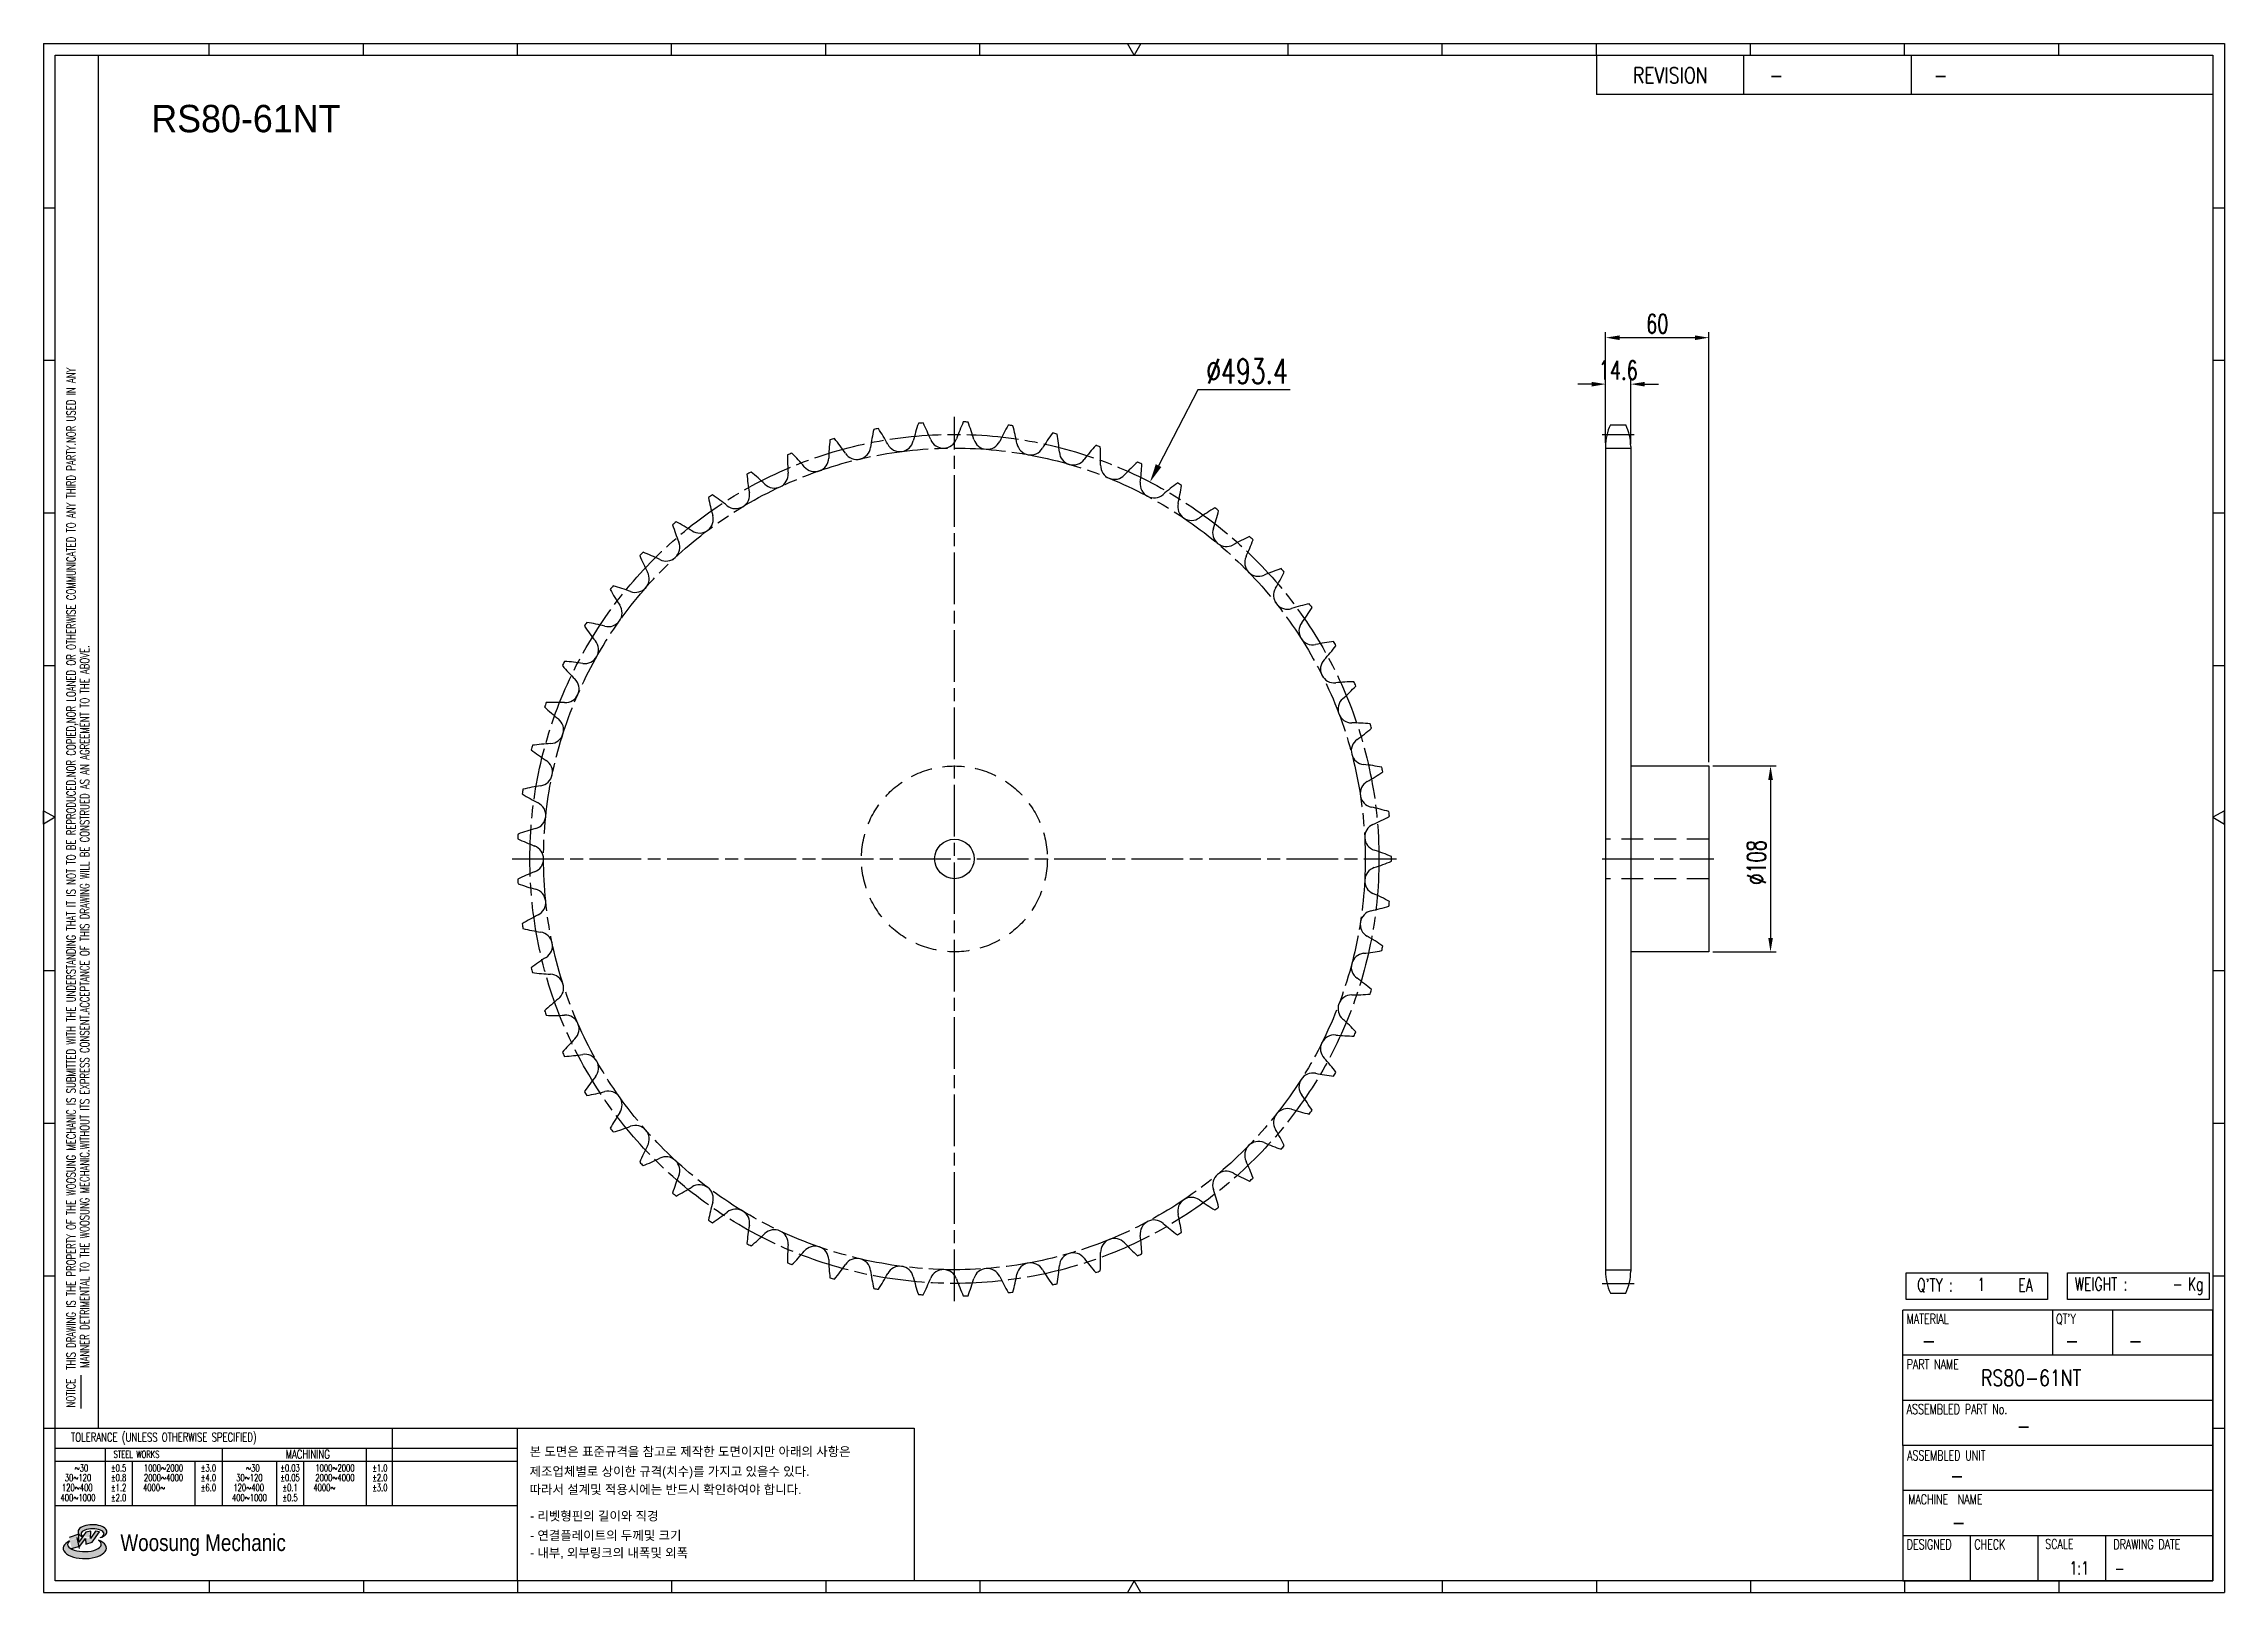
# Model space of a CAD drawing. Header units: millimetres. Extents: x 26814 to 28081, y 33 to 933.
import ezdxf
from ezdxf.enums import TextEntityAlignment as Align

# ---------------------------------------------------------------- set-up
doc = ezdxf.new("R2010")
doc.units = ezdxf.units.MM
for name, pattern in [('AM_ISO08W050', [18, 12, -1.5, 3, -1.5]), ('AM_ISO08W050x2', [9, 6, -0.75, 1.5, -0.75]), ('HIDDEN', [9.525, 6.35, -3.175])]:
    doc.linetypes.add(name, pattern=pattern)
doc.layers.get('Defpoints').update_dxf_attribs({"color": 80})
doc.layers.add('CL2', color=4, linetype='AM_ISO08W050', lineweight=25)
for name, color, linetype in [('HL', 2, 'HIDDEN'), ('LOGO', 7, 'Continuous'), ('S-DIM', 7, 'Continuous'), ('TITLE', 7, 'Continuous')]:
    doc.layers.add(name, color=color, linetype=linetype)
doc.styles.add('HAN', font='ROMANS.shx', dxfattribs={"width": 0.7, "bigfont": 'whgtxt.shx'})
doc.styles.add('HKD_ST2', font='romans.shx', dxfattribs={"width": 0.7, "height": 4, "bigfont": '@extfont2.shx'})
doc.styles.add('HSG', font='SIMPLEX.shx', dxfattribs={"width": 0.7, "bigfont": 'HSG.shx'})
doc.styles.add('MtXpl_', font='Gulim.ttf')
doc.styles.add('SLDTEXTSTYLE4', font='arial.ttf', dxfattribs={"width": 0.8})
doc.dimstyles.new('APP23', dxfattribs={"dimscale": 4.5, "dimtxt": 2.4, "dimasz": 1.8, "dimexe": 0.7, "dimexo": 0.5, "dimgap": 0.6, "dimtad": 1, "dimtoh": 1, "dimdec": 1, "dimrnd": 0.01, "dimzin": 9, "dimdsep": 46, "dimtxsty": 'HSG', "dimcen": 0, "dimclrd": 1, "dimclre": 1, "dimclrt": 256, "dimazin": 2, "dimtp": 1, "dimtm": 1, "dimtfac": 0.5, "dimtdec": 1, "dimtix": 1, "dimtofl": 0, "dimtmove": 0, "dimatfit": 3, "dimfxl": 0, "dimtvp": 1, "dimtolj": 2, "dimlwd": -1, "dimlwe": -1, "dimarcsym": 0})
doc.dimstyles.new('APP28', dxfattribs={"dimscale": 6, "dimtxt": 2.4, "dimasz": 1.8, "dimexe": 0.7, "dimexo": 0.5, "dimgap": 0.6, "dimtad": 1, "dimtoh": 1, "dimdec": 1, "dimrnd": 0.01, "dimzin": 9, "dimdsep": 46, "dimtxsty": 'HSG', "dimcen": 0, "dimclrd": 1, "dimclre": 1, "dimclrt": 256, "dimazin": 2, "dimtp": 1, "dimtm": 1, "dimtfac": 0.5, "dimtdec": 1, "dimtofl": 0, "dimtmove": 0, "dimatfit": 3, "dimfxl": 0, "dimtvp": 1, "dimtolj": 2, "dimlwd": -1, "dimlwe": -1, "dimarcsym": 0})

# ---------------------------------------------------------------- blocks, each defined once
blk = doc.blocks.new('MASTER')
at = {"layer": 'LOGO'}
h = blk.add_hatch(color=10, dxfattribs=at)
h.paths.add_polyline_path([(1.544, 35.177), (1.554, 34.966), (1.779, 35.034), (2.054, 35.422), (1.908, 35.446), (1.728, 35.167), (1.741, 35.439), (1.547, 35.405), (1.292, 35.041), (1.295, 35.33), (0.943, 35.208), (1.03, 34.8), (1.336, 34.885)])
edge = h.paths.add_edge_path()
edge.add_ellipse((1.795, 35.421), major_axis=(-0.53, 0), ratio=0.487785, start_angle=122.36065, end_angle=403.39574)
edge.add_line((1.411, 35.244), (1.419, 35.261))
edge.add_ellipse((1.798, 35.344), major_axis=(-0.423, 0), ratio=0.444396, start_angle=131.58977, end_angle=386.19408, ccw=False)
edge = h.paths.add_edge_path()
edge.add_ellipse((1.512, 34.815), major_axis=(-0.793, 0), ratio=0.480113, start_angle=314.67633, end_angle=590.85213)
edge.add_ellipse((1.501, 34.958), major_axis=(-0.62, 0), ratio=0.43311, start_angle=331.7024, end_angle=574.42495, ccw=False)
at = {"color": 140}
for p, q in [((0, 90.118), (80.15, 90.118)), ((0, 90.118), (0, 33.191)), ((80.15, 90.118), (80.15, 33.191)), ((57.068, 89.693), (57.068, 88.246)), ((62.47, 89.693), (62.47, 88.246)), ((68.635, 89.693), (68.635, 88.246)), ((79.725, 88.246), (57.068, 88.246)), ((68.449, 43.961), (68.449, 44.936)), ((68.449, 44.936), (73.654, 44.936)), ((73.654, 44.936), (73.654, 43.961)), ((74.39, 43.961), (74.39, 44.936)), ((74.39, 44.936), (79.595, 44.936)), ((79.595, 44.936), (79.595, 43.961)), ((68.336, 38.59), (68.336, 43.563)), ((79.725, 43.563), (68.336, 43.563)), ((73.654, 43.961), (68.449, 43.961)), ((73.827, 43.563), (73.827, 41.905)), ((79.595, 43.961), (74.39, 43.961)), ((76.037, 43.563), (76.037, 41.905)), ((79.725, 38.59), (79.725, 43.563)), ((79.725, 41.905), (68.336, 41.905)), ((79.725, 40.248), (68.336, 40.248)), ((68.336, 38.59), (68.336, 33.616)), ((79.725, 38.59), (68.336, 38.59)), ((79.725, 33.616), (79.725, 38.59)), ((79.725, 36.932), (68.336, 36.932)), ((79.725, 35.274), (68.336, 35.274)), ((70.822, 33.616), (70.822, 35.274)), ((73.309, 33.616), (73.309, 35.274)), ((75.796, 33.616), (75.796, 35.274)), ((0, 33.191), (80.15, 33.191)), ((68.336, 33.616), (79.725, 33.616))]:
    blk.add_line(p, q, dxfattribs=at)
for p, q in [((6.089, 89.693), (6.089, 90.118)), ((11.753, 89.693), (11.753, 90.118)), ((17.418, 89.693), (17.418, 90.118)), ((23.082, 89.693), (23.082, 90.118)), ((28.746, 89.693), (28.746, 90.118)), ((34.411, 89.693), (34.411, 90.118)), ((45.739, 89.693), (45.739, 90.118)), ((51.404, 89.693), (51.404, 90.118)), ((57.068, 89.693), (57.068, 90.118)), ((62.732, 89.693), (62.732, 90.118)), ((68.397, 89.693), (68.397, 90.118)), ((74.061, 89.693), (74.061, 90.118)), ((0, 84.085), (0.425, 84.085)), ((79.725, 84.085), (80.15, 84.085)), ((0, 78.478), (0.425, 78.478)), ((79.725, 78.478), (80.15, 78.478)), ((0, 72.87), (0.425, 72.87)), ((79.725, 72.87), (80.15, 72.87)), ((0, 67.262), (0.425, 67.262)), ((79.725, 67.262), (80.15, 67.262)), ((0, 56.047), (0.425, 56.047)), ((79.725, 56.047), (80.15, 56.047)), ((0, 50.439), (0.425, 50.439)), ((79.725, 50.439), (80.15, 50.439)), ((0, 44.832), (0.425, 44.832)), ((79.725, 44.832), (80.15, 44.832)), ((1.377, 39.947), (1.377, 41.174)), ((0, 39.224), (0.425, 39.224)), ((79.725, 39.224), (80.15, 39.224)), ((6.089, 33.616), (6.089, 33.191)), ((11.753, 33.616), (11.753, 33.191)), ((17.418, 33.616), (17.418, 33.191)), ((23.082, 33.616), (23.082, 33.191)), ((28.746, 33.616), (28.746, 33.191)), ((34.411, 33.616), (34.411, 33.191)), ((45.739, 33.616), (45.739, 33.191)), ((51.404, 33.616), (51.404, 33.191)), ((57.068, 33.616), (57.068, 33.191)), ((62.732, 33.616), (62.732, 33.191)), ((68.397, 33.616), (68.397, 33.191)), ((74.061, 33.616), (74.061, 33.191))]:
    blk.add_line(p, q)
at = {"color": 2}
for p, q in [((2.017, 39.224), (2.017, 89.693)), ((0.425, 39.224), (17.418, 39.224)), ((0.425, 38.487), (17.418, 38.487)), ((2.257, 38.487), (2.257, 36.382)), ((6.557, 38.5), (6.557, 36.382)), ((11.857, 38.487), (11.857, 36.382)), ((12.816, 39.224), (12.816, 36.382)), ((17.418, 33.616), (17.418, 39.224)), ((0.425, 38.012), (17.418, 38.012)), ((3.257, 38.012), (3.257, 36.382)), ((5.557, 38.012), (5.557, 36.382)), ((8.557, 38.012), (8.557, 36.382)), ((9.557, 38.026), (9.557, 36.382)), ((0.425, 36.382), (17.418, 36.382))]:
    blk.add_line(p, q, dxfattribs=at)
for points in [[(40.075, 89.693), (39.83, 90.118), (40.32, 90.118)], [(0.425, 61.679), (0, 61.433), (0, 61.924)], [(79.725, 61.679), (80.15, 61.433), (80.15, 61.924)], [(40.075, 33.616), (39.83, 33.191), (40.32, 33.191)]]:
    blk.add_lwpolyline(points, close=True)
at = {"color": 140}
blk.add_lwpolyline([(0.425, 89.693), (79.725, 89.693), (79.725, 33.616), (0.425, 33.616)], close=True, dxfattribs=at)
at = {"layer": 'LOGO'}
for p, q in [((1.295, 35.33), (0.943, 35.208)), ((1.547, 35.405), (1.292, 35.041)), ((1.292, 35.041), (1.295, 35.33)), ((1.741, 35.439), (1.547, 35.405)), ((1.908, 35.446), (1.728, 35.167)), ((1.728, 35.167), (1.741, 35.439)), ((1.779, 35.034), (2.054, 35.422)), ((2.054, 35.422), (1.908, 35.446)), ((1.03, 34.8), (1.336, 34.885)), ((1.224, 35.208), (1.311, 34.8)), ((1.224, 35.208), (1.224, 35.208)), ((1.336, 34.885), (1.544, 35.177)), ((1.419, 35.261), (1.411, 35.244)), ((1.544, 35.177), (1.554, 34.966)), ((1.554, 34.966), (1.779, 35.034))]:
    blk.add_line(p, q, dxfattribs=at)
for centre, major_axis, ratio, start_param, end_param in [((1.795, 35.421), (-0.53, 0), 0.487785, 2.135596, 7.040584), ((1.798, 35.344), (-0.423, 0), 0.444396, 2.296675, 6.740358), ((1.512, 34.815), (-0.793, 0), 0.480113, 5.492138, 10.312315), ((1.501, 34.958), (-0.62, 0), 0.43311, 5.789299, 10.025607)]:
    blk.add_ellipse(centre, major_axis=major_axis, ratio=ratio, start_param=start_param, end_param=end_param, dxfattribs=at)
for s, height, style, width, p in [('REVISION', 0.5806, 'HAN', 0.8, (58.415, 88.664)), ('-', 0.581, 'HAN', 0.8, (63.426, 88.664)), ('-', 0.581, 'HAN', 0.8, (69.468, 88.664)), ("Q'TY : ", 0.4746, 'HKD_ST2', 0.7, (68.857, 44.253)), ('1', 0.475, 'HKD_ST2', 0.7, (71.071, 44.275)), ('EA', 0.4746, 'HKD_ST2', 0.7, (72.578, 44.253)), ('WEIGHT : ', 0.4746, 'HKD_ST2', 0.7, (74.65, 44.286)), ('Kg', 0.4746, 'HKD_ST2', 0.7, (78.807, 44.286)), ('-', 0.581, 'HAN', 0.8, (69.029, 42.157)), ('-', 0.581, 'HAN', 0.8, (74.289, 42.157)), ('-', 0.581, 'HAN', 0.8, (76.623, 42.157)), ('-', 0.581, 'HAN', 0.8, (72.515, 39.013)), ('-', 0.581, 'HAN', 0.8, (70.067, 37.189)), ('-', 0.581, 'HAN', 0.8, (70.126, 35.48)), ('1:1', 0.4746, 'HKD_ST2', 0.7, (74.458, 33.848)), ('-', 0.475, 'HKD_ST2', 0.7, (76.112, 33.837))]:
    blk.add_text(s, height=height, dxfattribs=dict(style=style, width=width)).set_placement(p)
at = {"color": 6, "style": 'HKD_ST2', "width": 0.7}
for s, p in [(' THIS DRAWING IS THE PROPERTY OF THE WOOSUNG MECHANIC IS SUBMITTED WITH THE UNDERSTANDING THAT IT IS NOT TO BE REPRODUCED.NOR COPIED,NOR LOANED OR OTHERWISE COMMUNICATED TO ANY THIRD PARTY.NOR USED IN ANY', (1.173, 41.217)), ('MANNER DETRIMENTAL TO THE WOOSUNG MECHANIC.WITHOUT ITS EXPRESS CONSENT.ACCEPTANCE OF THIS DRAWING WILL BE CONSTRUED AS AN AGREEMENT TO THE ABOVE.', (1.672, 41.447))]:
    blk.add_text(s, height=0.326266, rotation=90, dxfattribs=at).set_placement(p)
at = {"style": 'HKD_ST2', "width": 0.7}
blk.add_text('-', height=0.475, dxfattribs=at).set_placement((78.613, 44.286), align=Align.RIGHT)
at = {"color": 254, "style": 'HKD_ST2', "width": 0.7}
for s, height, p in [('MATERIAL', 0.3651, (68.474, 43.425)), ("QT'Y", 0.3651, (73.965, 43.425)), ('PART NAME', 0.3651, (68.474, 41.756)), ('ASSEMBLED PART No.', 0.36511, (68.474, 40.109)), ('ASSEMBLED UNIT', 0.36511, (68.49, 38.408)), ('MACHINE  NAME', 0.36511, (68.532, 36.794)), ('DESIGNED', 0.3651, (68.474, 35.136)), ('CHECK', 0.3651, (70.961, 35.136)), ('SCALE', 0.3651, (73.566, 35.153)), ('DRAWING DATE', 0.36511, (76.071, 35.141))]:
    blk.add_text(s, height=height, dxfattribs=at).set_placement(p, align=Align.TOP_LEFT)
at = {"style": 'HKD_ST2', "width": 0.7}
blk.add_text('NOTICE', height=0.3263, rotation=90, dxfattribs=at).set_placement((1.163, 39.988))
blk.add_text('TOLERANCE (UNLESS OTHERWISE SPECIFIED)', height=0.32627, dxfattribs=at).set_placement((4.417, 38.896), align=Align.MIDDLE_CENTER)
at = {"color": 4, "style": 'HKD_ST2', "width": 0.7}
for s, height, p in [('%%12630', 0.261, (1.389, 37.762)), ('1000%%1262000', 0.26101, (4.407, 37.762)), ('%%12630', 0.261, (7.689, 37.762)), ('1000%%1262000', 0.26101, (10.707, 37.762)), ('120%%126400', 0.26101, (1.237, 37.045)), ('30%%126120', 0.261, (1.263, 37.411)), ('4000%%126', 0.261, (4.061, 37.045)), ('2000%%1264000', 0.26101, (4.407, 37.411)), ('120%%126400', 0.26101, (7.537, 37.045)), ('30%%126120', 0.261, (7.563, 37.411)), ('4000%%126', 0.261, (10.321, 37.045)), ('2000%%1264000', 0.26101, (10.707, 37.411)), ('400%%1261000', 0.26101, (1.263, 36.67)), ('400%%1261000', 0.26101, (7.563, 36.67))]:
    blk.add_text(s, height=height, dxfattribs=at).set_placement(p, align=Align.MIDDLE_CENTER)
for s, height, p in [('%%P0.5', 0.261, (2.757, 37.762)), ('STEEL WORKS', 0.26101, (3.416, 38.268)), ('%%P3.0', 0.261, (6.057, 37.762)), ('%%P0.03', 0.261, (9.057, 37.762)), ('MACHINING', 0.3263, (9.707, 38.27)), ('%%P1.0', 0.261, (12.357, 37.762)), ('%%P0.8', 0.261, (2.757, 37.411)), ('%%P1.2', 0.261, (2.757, 37.045)), ('%%P4.0', 0.261, (6.057, 37.411)), ('%%P6.0', 0.261, (6.057, 37.045)), ('%%P0.05', 0.261, (9.057, 37.411)), ('%%P0.1', 0.261, (9.057, 37.045)), ('%%P2.0', 0.261, (12.357, 37.411)), ('%%P3.0', 0.261, (12.357, 37.045)), ('%%P2.0', 0.261, (2.757, 36.67)), ('%%P0.5', 0.261, (9.057, 36.67))]:
    blk.add_text(s, height=height, dxfattribs=at).set_placement(p, align=Align.MIDDLE)
at = {"color": 1, "style": 'SLDTEXTSTYLE4', "width": 0.8}
blk.add_text('Woosung Mechanic', height=0.61957, dxfattribs=at).set_placement((2.822, 34.711))
blk = doc.blocks.new('*D3')
at = {"layer": 'Defpoints', "color": 0, "transparency": 16777216}
for p in [(27736.5, 734.8), (27721.9, 698.5), (27736.5, 697.6)]:
    blk.add_point(p, dxfattribs=at)
at = {"layer": 'S-DIM', "color": 1, "transparency": 16777216}
for p, q in [((27721.9, 700.7), (27721.9, 737.9)), ((27736.5, 699.9), (27736.5, 737.9)), ((27713.8, 734.8), (27705.7, 734.8)), ((27744.6, 734.8), (27752.7, 734.8))]:
    blk.add_line(p, q, dxfattribs=at)
for points in [[(27713.8, 736.1), (27713.8, 733.4), (27721.9, 734.8)], [(27744.6, 736.1), (27744.6, 733.4), (27736.5, 734.8)]]:
    blk.add_solid(points, dxfattribs=at)
at = {"layer": 'S-DIM', "transparency": 16777216, "insert": (27729.2, 742.9), "char_height": 10.8, "attachment_point": 5, "style": 'HSG'}
blk.add_mtext('\\A2;14.6', dxfattribs=at)
blk = doc.blocks.new('*D4')
at = {"layer": 'Defpoints', "color": 0, "transparency": 16777216}
for p in [(27781.9, 761.8), (27721.9, 698.5), (27781.9, 512.9)]:
    blk.add_point(p, dxfattribs=at)
at = {"layer": 'S-DIM', "color": 1, "transparency": 16777216}
for p, q in [((27721.9, 700.7), (27721.9, 764.9)), ((27730, 761.8), (27773.8, 761.8)), ((27781.9, 515.1), (27781.9, 764.9))]:
    blk.add_line(p, q, dxfattribs=at)
for points in [[(27730, 763.1), (27730, 760.4), (27721.9, 761.8)], [(27773.8, 763.1), (27773.8, 760.4), (27781.9, 761.8)]]:
    blk.add_solid(points, dxfattribs=at)
at = {"layer": 'S-DIM', "transparency": 16777216, "insert": (27751.9, 769.9), "char_height": 10.8, "attachment_point": 5, "style": 'HSG'}
blk.add_mtext('\\A2;60', dxfattribs=at)
blk = doc.blocks.new('*D5')
at = {"layer": 'Defpoints', "color": 0, "transparency": 16777216}
for p in [(27457.1, 677.8), (27229.8, 239.9)]:
    blk.add_point(p, dxfattribs=at)
at = {"layer": 'S-DIM', "color": 1, "transparency": 16777216}
for p, q in [((27485, 731.5), (27462.1, 687.4)), ((27538.5, 731.5), (27485, 731.5))]:
    blk.add_line(p, q, dxfattribs=at)
blk.add_solid([(27460.5, 688.3), (27463.7, 686.6), (27457.1, 677.8)], dxfattribs=at)
at = {"layer": 'S-DIM', "transparency": 16777216, "insert": (27513.5, 742.3), "char_height": 14.4, "attachment_point": 5, "style": 'HSG'}
blk.add_mtext('\\A2;∅493.4', dxfattribs=at)
blk = doc.blocks.new('*D2')
at = {"layer": 'Defpoints', "color": 0, "transparency": 16777216}
for p in [(27781.9, 512.9), (27781.9, 404.9), (27817.7, 404.9)]:
    blk.add_point(p, dxfattribs=at)
at = {"layer": 'S-DIM', "color": 1, "transparency": 16777216}
for p, q in [((27784.1, 512.9), (27820.9, 512.9)), ((27817.7, 504.8), (27817.7, 413)), ((27784.1, 404.9), (27820.9, 404.9))]:
    blk.add_line(p, q, dxfattribs=at)
for points in [[(27816.4, 504.8), (27819.1, 504.8), (27817.7, 512.9)], [(27816.4, 413), (27819.1, 413), (27817.7, 404.9)]]:
    blk.add_solid(points, dxfattribs=at)
at = {"layer": 'S-DIM', "transparency": 16777216, "insert": (27809.6, 456.8), "char_height": 10.8, "attachment_point": 5, "rotation": 90, "style": 'HSG'}
blk.add_mtext('\\A2;%%c108', dxfattribs=at)

msp = doc.modelspace()

# ---------------------------------------------------------------- linework, layer by layer
for p, q in [((27724.66, 711.19), (27733.66, 711.19)), ((27721.86, 698.49), (27721.86, 219.27)), ((27736.46, 698.49), (27736.46, 219.27)), ((27736.46, 512.88), (27781.86, 512.88)), ((27781.86, 512.88), (27781.86, 404.88)), ((27781.86, 404.88), (27736.46, 404.88)), ((27724.66, 206.57), (27733.66, 206.57))]:
    msp.add_line(p, q)
at = {"color": 140}
msp.add_lwpolyline([(27089.59, 128), (27320.11, 128), (27320.11, 39.33), (27089.59, 39.33)], close=True, dxfattribs=at)
msp.add_circle((27343.47, 458.88), 11.5)
for centre, radius, start, end in [((27436.39, 674.02), 120.05, 161.55485, 166.63934), ((27343.47, 458.88), 254, 94.11763, 94.73483), ((27218.55, 657.16), 120.05, 22.21311, 27.29761), ((27458.01, 663.33), 120.05, 155.65321, 160.7377), ((27343.47, 458.88), 254, 88.21599, 88.83319), ((27239.6, 668.95), 120.05, 16.31148, 21.39597), ((27478.43, 650.47), 120.05, 149.75157, 154.83607), ((27343.47, 458.88), 254, 82.31435, 82.93155), ((27261.75, 678.52), 120.05, 10.40984, 15.49433), ((27752.06, 698.49), 30.2, 155.13196, 180), ((27706.26, 698.49), 30.2, 0, 24.86804), ((27390.41, 688.48), 120.05, 173.35812, 178.44262), ((27343.47, 458.88), 254, 105.92091, 106.53811), ((27180.63, 627.42), 120.05, 34.01639, 39.10089), ((27286.78, 699.06), 8.02, 214.01639, 352.54098), ((27413.77, 682.44), 120.05, 167.45649, 172.54098), ((27343.47, 458.88), 254, 100.01927, 100.63647), ((27198.82, 643.27), 120.05, 28.11475, 33.19925), ((27311.78, 703.62), 8.02, 208.11475, 346.63934), ((27337.11, 705.58), 8.02, 202.21311, 340.7377), ((27362.51, 704.92), 8.02, 196.31148, 334.83607), ((27387.71, 701.66), 8.02, 190.40984, 328.93443), ((27497.41, 635.57), 120.05, 143.84993, 148.93443), ((27343.47, 458.88), 254, 76.41271, 77.02991), ((27284.76, 685.76), 120.05, 4.5082, 9.59269), ((27514.77, 618.81), 120.05, 137.94829, 143.03279), ((27343.47, 458.88), 254, 70.51107, 71.12827), ((27308.4, 690.59), 120.05, 358.60656, 3.69106), ((27366.56, 692.09), 120.05, 179.25976, 184.34426), ((27343.47, 458.88), 254, 111.82255, 112.43974), ((27164.16, 609.78), 120.05, 39.91803, 45.00253), ((27262.39, 691.96), 8.02, 219.91803, 358.44262), ((27412.44, 695.83), 8.02, 184.5082, 323.03279), ((27436.44, 687.48), 8.02, 178.60656, 317.13115), ((27530.3, 600.35), 120.05, 132.04665, 137.13115), ((27343.47, 458.88), 254, 64.60944, 65.22663), ((27332.41, 692.97), 120.05, 352.70492, 357.78942), ((27216.42, 670.45), 8.02, 231.72131, 10.2459), ((27343.47, 458.88), 254, 117.72419, 118.34138), ((27342.45, 693.23), 120.05, 185.1614, 190.2459), ((27149.6, 590.54), 120.05, 45.81967, 50.90417), ((27238.85, 682.39), 8.02, 225.81967, 4.34426), ((27459.45, 676.71), 8.02, 172.70492, 311.22951), ((27543.86, 580.39), 120.05, 126.14501, 131.22951), ((27343.47, 458.88), 254, 58.7078, 59.32499), ((27356.54, 692.87), 120.05, 346.80328, 351.88778), ((27343.47, 458.88), 254, 123.62583, 124.24302), ((27318.36, 691.88), 120.05, 191.06304, 196.14754), ((27137.09, 569.91), 120.05, 51.72131, 56.80581), ((27481.23, 663.63), 8.02, 166.80328, 305.32787), ((27555.29, 559.14), 120.05, 120.24337, 125.32787), ((27380.53, 690.28), 120.05, 340.90164, 345.98614), ((27343.47, 458.88), 254, 52.80616, 53.42335), ((27343.47, 458.88), 254, 129.52747, 130.14466), ((27294.54, 688.07), 120.05, 196.96468, 202.04918), ((27126.76, 548.1), 120.05, 57.62295, 62.70745), ((27195.34, 656.26), 8.02, 237.62295, 16.14754), ((27501.55, 648.38), 8.02, 160.90164, 299.42623), ((27343.47, 458.88), 254, 135.42911, 136.0463), ((27271.23, 681.82), 120.05, 202.86632, 207.95082), ((27118.74, 525.35), 120.05, 63.52459, 68.60909), ((27175.83, 639.99), 8.02, 243.52459, 22.04918), ((27564.48, 536.83), 120.05, 114.34173, 119.42623), ((27520.2, 631.12), 8.02, 155, 293.52459), ((27404.13, 685.24), 120.05, 335, 340.0845), ((27343.47, 458.88), 254, 46.90452, 47.52171), ((27158.1, 621.79), 8.02, 249.42623, 27.95082), ((27571.32, 513.69), 120.05, 108.44009, 113.52459), ((27427.08, 677.81), 120.05, 329.09836, 334.18286), ((27343.47, 458.88), 254, 41.00288, 41.62007), ((27343.47, 458.88), 254, 141.33075, 141.94794), ((27248.69, 673.21), 120.05, 208.76796, 213.85246), ((27113.09, 501.89), 120.05, 69.42623, 74.51073), ((27536.97, 612.03), 8.02, 149.09836, 287.62295), ((27343.47, 458.88), 254, 147.23239, 147.84958), ((27109.89, 477.97), 120.05, 75.32787, 80.41237), ((27142.33, 601.87), 8.02, 255.32787, 33.85246), ((27575.75, 489.97), 120.05, 102.53845, 107.62295), ((27551.7, 591.33), 8.02, 143.19672, 281.72131), ((27449.15, 668.05), 120.05, 323.19672, 328.28122), ((27343.47, 458.88), 254, 35.10124, 35.71843), ((27128.69, 580.43), 8.02, 261.22951, 39.7541), ((27227.16, 662.33), 120.05, 214.6696, 219.7541), ((27577.71, 465.92), 120.05, 96.63681, 101.72131), ((27343.47, 458.88), 254, 29.1996, 29.81679), ((27343.47, 458.88), 254, 153.13403, 153.75122), ((27206.85, 649.29), 120.05, 220.57124, 225.65574), ((27109.17, 453.86), 120.05, 81.22951, 86.31401), ((27564.21, 569.21), 8.02, 137.29508, 275.81967), ((27470.1, 656.07), 120.05, 317.29508, 322.37958), ((27117.34, 557.7), 8.02, 267.13115, 45.65574), ((27577.2, 441.8), 120.05, 90.73517, 95.81967), ((27489.7, 642.01), 120.05, 311.39344, 316.47794), ((27343.47, 458.88), 254, 23.29796, 23.91515), ((27343.47, 458.88), 254, 159.03567, 159.65286), ((27188, 634.24), 120.05, 226.47288, 231.55738), ((27110.93, 429.79), 120.05, 87.13115, 92.21565), ((27574.39, 545.93), 8.02, 131.39344, 269.91803), ((27108.37, 533.93), 8.02, 273.03279, 51.55738), ((27574.2, 417.86), 120.05, 84.83353, 89.91803), ((27507.76, 626), 120.05, 305.4918, 310.5763), ((27343.47, 458.88), 254, 17.39632, 18.01352), ((27343.47, 458.88), 254, 164.9373, 165.5545), ((27170.79, 617.32), 120.05, 232.37452, 237.45902), ((27115.15, 406.04), 120.05, 93.03279, 98.11728), ((27582.11, 521.73), 8.02, 125.4918, 264.01639), ((27101.9, 509.36), 8.02, 278.93443, 57.45902), ((27568.76, 394.35), 120.05, 78.9319, 84.01639), ((27524.07, 608.22), 120.05, 299.59016, 304.67466), ((27343.47, 458.88), 254, 11.49468, 12.11188), ((27343.47, 458.88), 254, 170.83894, 171.45614), ((27155.42, 598.73), 120.05, 238.27616, 243.36066), ((27121.79, 382.84), 120.05, 98.93443, 104.01892), ((27587.31, 496.86), 8.02, 119.59016, 258.11475), ((27097.99, 484.25), 8.02, 284.83607, 63.36066), ((27560.93, 371.53), 120.05, 73.03026, 78.11475), ((27538.47, 588.86), 120.05, 293.68852, 298.77302), ((27343.47, 458.88), 254, 5.59304, 6.21024), ((27343.47, 458.88), 254, 176.74058, 177.35778), ((27142.03, 578.65), 120.05, 244.1778, 249.2623), ((27130.78, 360.45), 120.05, 104.83607, 109.92056), ((27589.92, 471.58), 8.02, 113.68852, 252.21311), ((27096.68, 458.88), 8.02, 290.7377, 69.2623), ((27550.8, 349.63), 120.05, 67.12862, 72.21311), ((27550.8, 568.12), 120.05, 287.78689, 292.87138), ((27343.47, 458.88), 254, 359.6914, 0.3086), ((27142.03, 339.1), 120.05, 110.7377, 115.8222), ((27343.47, 458.88), 254, 182.64222, 183.25942), ((27130.78, 557.31), 120.05, 250.07944, 255.16393), ((27589.92, 446.17), 8.02, 107.78689, 246.31148), ((27097.99, 433.5), 8.02, 296.63934, 75.16393), ((27560.93, 546.23), 120.05, 281.88525, 286.96974), ((27538.47, 328.89), 120.05, 61.22698, 66.31148), ((27343.47, 458.88), 254, 353.78976, 354.40696), ((27155.42, 319.03), 120.05, 116.63934, 121.72384), ((27343.47, 458.88), 254, 188.54386, 189.16106), ((27121.79, 534.92), 120.05, 255.98108, 261.06557), ((27587.31, 420.9), 8.02, 101.88525, 240.40984), ((27101.9, 408.4), 8.02, 302.54098, 81.06557), ((27568.76, 523.4), 120.05, 275.98361, 281.0681), ((27524.07, 309.53), 120.05, 55.32534, 60.40984), ((27343.47, 458.88), 254, 347.88812, 348.50532), ((27170.79, 300.43), 120.05, 122.54098, 127.62548), ((27343.47, 458.88), 254, 194.4455, 195.0627), ((27115.15, 511.72), 120.05, 261.88272, 266.96721), ((27582.11, 396.03), 8.02, 95.98361, 234.5082), ((27108.37, 383.83), 8.02, 308.44262, 86.96721), ((27574.2, 499.9), 120.05, 270.08197, 275.16647), ((27507.76, 291.75), 120.05, 49.4237, 54.5082), ((27343.47, 458.88), 254, 341.98648, 342.60368), ((27188, 283.52), 120.05, 128.44262, 133.52712), ((27343.47, 458.88), 254, 200.34714, 200.96433), ((27110.93, 487.96), 120.05, 267.78435, 272.86885), ((27117.34, 360.05), 8.02, 314.34426, 92.86885), ((27574.39, 371.82), 8.02, 90.08197, 228.60656), ((27564.21, 348.54), 8.02, 84.18033, 222.70492), ((27577.2, 475.95), 120.05, 264.18033, 269.26483), ((27489.7, 275.75), 120.05, 43.52206, 48.60656), ((27343.47, 458.88), 254, 336.08485, 336.70204), ((27206.85, 268.46), 120.05, 134.34426, 139.42876), ((27343.47, 458.88), 254, 206.24878, 206.86597), ((27109.17, 463.9), 120.05, 273.68599, 278.77049), ((27128.69, 337.33), 8.02, 320.2459, 98.77049), ((27470.1, 261.68), 120.05, 37.62042, 42.70492), ((27227.16, 255.42), 120.05, 140.2459, 145.3304), ((27551.7, 326.43), 8.02, 78.27869, 216.80328), ((27577.71, 451.83), 120.05, 258.27869, 263.36319), ((27343.47, 458.88), 254, 330.18321, 330.8004), ((27343.47, 458.88), 254, 212.15042, 212.76761), ((27109.89, 439.78), 120.05, 279.58763, 284.67213), ((27142.33, 315.89), 8.02, 326.14754, 104.67213), ((27449.15, 249.71), 120.05, 31.71878, 36.80328), ((27248.69, 244.54), 120.05, 146.14754, 151.23204), ((27536.97, 305.72), 8.02, 72.37705, 210.90164), ((27575.75, 427.78), 120.05, 252.37705, 257.46155), ((27343.47, 458.88), 254, 324.28157, 324.89876), ((27343.47, 458.88), 254, 218.05206, 218.66925), ((27113.09, 415.87), 120.05, 285.48927, 290.57377), ((27158.1, 295.96), 8.02, 332.04918, 110.57377), ((27271.23, 235.93), 120.05, 152.04918, 157.13368), ((27520.2, 286.64), 8.02, 66.47541, 205), ((27571.32, 404.06), 120.05, 246.47541, 251.55991), ((27427.08, 239.95), 120.05, 25.81714, 30.90164), ((27343.47, 458.88), 254, 318.37993, 318.99712), ((27343.47, 458.88), 254, 223.9537, 224.57089), ((27118.74, 392.41), 120.05, 291.39091, 296.47541), ((27175.83, 277.77), 8.02, 337.95082, 116.47541), ((27404.13, 232.51), 120.05, 19.9155, 25), ((27294.54, 229.69), 120.05, 157.95082, 163.03532), ((27126.76, 369.65), 120.05, 297.29255, 302.37705), ((27195.34, 261.49), 8.02, 343.85246, 122.37705), ((27501.55, 269.38), 8.02, 60.57377, 199.09836), ((27380.53, 227.47), 120.05, 14.01386, 19.09836), ((27564.48, 380.93), 120.05, 240.57377, 245.65827), ((27343.47, 458.88), 254, 312.47829, 313.09548), ((27343.47, 458.88), 254, 229.85534, 230.47253), ((27318.36, 225.87), 120.05, 163.85246, 168.93696), ((27137.09, 347.84), 120.05, 303.19419, 308.27869), ((27216.42, 247.31), 8.02, 349.7541, 128.27869), ((27481.23, 254.13), 8.02, 54.67213, 193.19672), ((27555.29, 358.62), 120.05, 234.67213, 239.75663), ((27343.47, 458.88), 254, 306.57665, 307.19384), ((27343.47, 458.88), 254, 235.75698, 236.37417), ((27342.45, 224.53), 120.05, 169.7541, 174.8386), ((27149.6, 327.21), 120.05, 309.09583, 314.18033), ((27238.85, 235.37), 8.02, 355.65574, 134.18033), ((27459.45, 241.05), 8.02, 48.77049, 187.29508), ((27543.86, 337.37), 120.05, 228.77049, 233.85499), ((27343.47, 458.88), 254, 300.67501, 301.2922), ((27356.54, 224.89), 120.05, 8.11222, 13.19672), ((27343.47, 458.88), 254, 241.65862, 242.27581), ((27366.56, 225.66), 120.05, 175.65574, 180.74024), ((27164.16, 307.98), 120.05, 314.99747, 320.08197), ((27262.39, 225.79), 8.02, 1.55738, 140.08197), ((27412.44, 221.93), 8.02, 36.96721, 175.4918), ((27308.4, 227.16), 120.05, 356.30894, 1.39344), ((27436.44, 230.28), 8.02, 42.86885, 181.39344), ((27530.3, 317.41), 120.05, 222.86885, 227.95335), ((27343.47, 458.88), 254, 294.77337, 295.39056), ((27332.41, 224.79), 120.05, 2.21058, 7.29508), ((27343.47, 458.88), 254, 247.56026, 248.17745), ((27390.41, 229.27), 120.05, 181.55738, 186.64188), ((27180.63, 290.34), 120.05, 320.89911, 325.98361), ((27286.78, 218.69), 8.02, 7.45902, 145.98361), ((27413.77, 235.32), 120.05, 187.45902, 192.54351), ((27198.82, 274.49), 120.05, 326.80075, 331.88525), ((27311.78, 214.14), 8.02, 13.36066, 151.88525), ((27436.39, 243.73), 120.05, 193.36066, 198.44515), ((27337.11, 212.18), 8.02, 19.2623, 157.78689), ((27362.51, 212.83), 8.02, 25.16393, 163.68852), ((27478.43, 267.29), 120.05, 205.16393, 210.24843), ((27261.75, 239.23), 120.05, 344.50567, 349.59016), ((27387.71, 216.09), 8.02, 31.06557, 169.59016), ((27497.41, 282.18), 120.05, 211.06557, 216.15007), ((27284.76, 232), 120.05, 350.40731, 355.4918), ((27514.77, 298.95), 120.05, 216.96721, 222.05171), ((27343.47, 458.88), 254, 288.87173, 289.48893), ((27752.06, 219.27), 30.2, 180, 204.86804), ((27706.26, 219.27), 30.2, 335.13196, 0), ((27343.47, 458.88), 254, 253.46189, 254.07909), ((27343.47, 458.88), 254, 259.36353, 259.98073), ((27343.47, 458.88), 254, 265.26517, 265.88237), ((27218.55, 260.59), 120.05, 332.70239, 337.78689), ((27458.01, 254.43), 120.05, 199.2623, 204.34679), ((27343.47, 458.88), 254, 271.16681, 271.78401), ((27239.6, 248.8), 120.05, 338.60403, 343.68852), ((27343.47, 458.88), 254, 277.06845, 277.68565), ((27343.47, 458.88), 254, 282.97009, 283.58729)]:
    msp.add_arc(centre, radius, start, end)
at = {"layer": 'CL2', "linetype": 'AM_ISO08W050x2', "ltscale": 5}
for p, q in [((27343.47, 201.88), (27343.47, 715.87)), ((27719.92, 705.58), (27738.41, 705.58)), ((27721.86, 697.64), (27736.46, 697.64)), ((27086.47, 458.88), (27600.46, 458.88)), ((27719.92, 458.88), (27784.68, 458.88)), ((27721.86, 220.11), (27736.46, 220.11)), ((27719.92, 212.17), (27738.41, 212.17))]:
    msp.add_line(p, q, dxfattribs=at)
for radius in [246.7, 238.76]:
    msp.add_circle((27343.47, 458.88), radius, dxfattribs=at)
at = {"layer": 'HL', "linetype": 'HIDDEN', "ltscale": 2}
for p, q in [((27781.86, 470.38), (27721.86, 470.38)), ((27781.86, 447.38), (27721.86, 447.38))]:
    msp.add_line(p, q, dxfattribs=at)
at = {"layer": 'HL', "ltscale": 2}
msp.add_circle((27343.47, 458.88), 54, dxfattribs=at)

# ---------------------------------------------------------------- block references
at = {"color": 140, "xscale": 15.81103464176613, "yscale": 15.81103464176613, "zscale": 15.81103464176613}
msp.add_blockref('MASTER', (26814.2, -492.17), dxfattribs=at)

# ---------------------------------------------------------------- texts
at = {"style": 'HAN', "width": 0.8}
msp.add_text('RS80-61NT', height=9.18, dxfattribs=at).set_placement((27940.06, 152.69))
at = {"color": 140, "style": 'MtXpl_'}
for s, p in [('본 도면은 표준규격을 참고로 제작한 도면이지만 아래의 사항은', (27096.6, 111.84)), ('제조업체별로 상이한 규격(치수)를 가지고 있을수 있다.', (27096.6, 100.31)), ('따라서 설계및 적용시에는 반드시 확인하여야 합니다.', (27096.6, 89.79)), ('- 리벳형핀의 길이와 직경', (27096.89, 74.39)), ('- 연결플레이트의 두께및 크기', (27096.89, 63.1)), ('- 내부, 외부링크의 내폭및 외폭', (27096.89, 52.97))]:
    msp.add_text(s, height=5.3037, dxfattribs=at).set_placement(p)
at = {"layer": 'TITLE', "color": 254, "style": 'MtXpl_'}
msp.add_text('RS80-61NT', height=15.911, dxfattribs=at).set_placement((26876.8, 881.17))

# ---------------------------------------------------------------- dimensions: what is measured, and where the dimension line sits
at = {"layer": 'S-DIM'}
dim = msp.add_linear_dim(base=(27781.86, 761.75), p1=(27721.86, 698.49), p2=(27781.86, 512.88), dimstyle='APP23', dxfattribs=at)
dim.commit()
dim.dimension.update_dxf_attribs({"geometry": '*D4', "text_midpoint": (27751.86, 769.85)})
dim = msp.add_diameter_dim_2p(p1=(27229.8, 239.92), p2=(27457.13, 677.84), dimstyle='APP28', dxfattribs=at)
dim.commit()
dim.dimension.update_dxf_attribs({"geometry": '*D5', "text_midpoint": (27513.54, 731.49), "dimtype": 131})
dim = msp.add_linear_dim(base=(27736.46, 734.75), p1=(27721.86, 698.49), p2=(27736.46, 697.64), dimstyle='APP23', dxfattribs=at)
dim.commit()
dim.dimension.update_dxf_attribs({"geometry": '*D3', "text_midpoint": (27729.16, 734.75), "dimtype": 128})
dim = msp.add_linear_dim(base=(27817.74, 404.88), p1=(27781.86, 512.88), p2=(27781.86, 404.88), angle=90, text='%%c<>', dimstyle='APP23', dxfattribs=at)
dim.commit()
dim.dimension.update_dxf_attribs({"geometry": '*D2', "text_midpoint": (27817.74, 456.84), "dimtype": 128})

doc.saveas('drawing.dxf')
